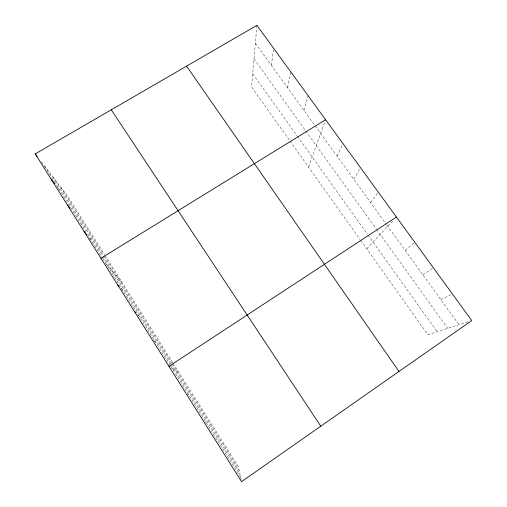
<?xml version="1.0" encoding="UTF-8"?>
<svg xmlns="http://www.w3.org/2000/svg" width="507" height="507" viewBox="0 0 507 507"><rect width="100%" height="100%" fill="white"/><g stroke="black" fill="none" stroke-linecap="round" stroke-linejoin="round"><path stroke-width="0.38" stroke-dasharray="2.54 1.9" d="M256.922 25.35L251.561 87.001L289.548 140.376M271.346 65.251L273.704 48.419M287.545 87.66L290.745 71.829M303.985 110.393L308.047 95.601M308.541 167.063L325.348 120.463M337.085 156.169L342.916 143.525M353.74 179.205L360.483 167.665M370.636 202.578L378.323 192.178M204.638 423.028L205.703 421.818M366.7 248.779L393.191 220.526M405.175 250.35L414.821 242.333M422.832 274.769L433.504 268M440.748 299.548L452.472 294.066M467.974 321.774L427.883 334.747L360.414 239.95M186.652 394.44L188.674 394.769M171.898 368.145L179.009 372.556M153.735 340.527L155.389 341.927M137.549 314.549L139.127 316.108M121.084 288.483L123.106 290.682M105.862 263.938L122.789 283.476M89.403 237.91L91.323 240.223M57.602 187.432L60.029 190.537M41.416 161.929L67.849 196.424L104.588 254.641M255.37 43.158L386.391 224.367M386.854 225.007L458.936 324.695M254.001 58.92L305.391 130.407M305.848 131.04L376.093 228.746M376.543 229.373L447.694 328.34M252.714 73.775L297.026 135.743M297.482 136.383L367.556 234.373M368.012 235.007L437.18 331.743M289.998 141.003L359.964 239.317M105.012 255.306L172.684 362.537M173.109 363.202L238.315 466.529L241.376 480.909M60.91 187.368L103.548 254.97M104.385 256.295L171.892 363.323M172.31 363.982L238.993 469.704M53.083 177.152L102.598 255.705M103.01 256.365L170.758 363.836M171.17 364.495L239.76 473.31M44.736 166.258L75.137 214.524M75.556 215.19L85.93 231.655M87.591 234.291L102.275 257.613M102.699 258.278L170.251 365.522M170.663 366.181L240.591 477.195"/><path stroke-width="0.76" d="M168.951 366.314L396.43 217.066M100.956 258.278L325.608 119.741M35.256 153.887L256.922 25.35L471.744 320.551L241.535 481.65L35.256 153.887L37.15 156.359M134.406 311.431L135.458 312.47M117.548 284.642L119.063 286.29M84.13 231.547L86.532 234.437M67.577 205.246L69.928 208.168M51.289 179.358L54.686 183.705M186.582 66.138L398.984 371.473M111.274 109.804L320.779 426.197"/></g></svg>
